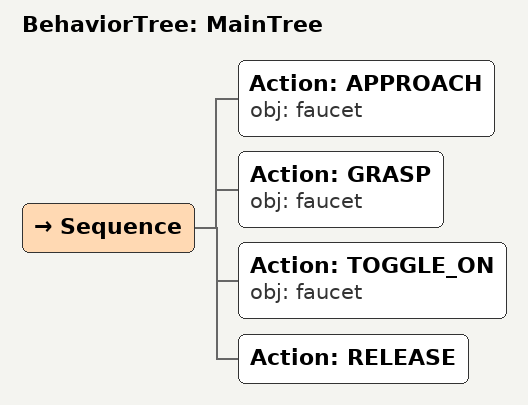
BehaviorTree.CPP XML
<root main_tree_to_execute="MainTree">
  <BehaviorTree ID="MainTree">
    <Sequence>
      <!-- Approach faucet -->
      <Action ID="APPROACH" obj="faucet" />
      <!-- Grasp faucet -->
      <Action ID="GRASP" obj="faucet" />
      <!-- Turn on faucet -->
      <Action ID="TOGGLE_ON" obj="faucet" />
      <!-- Release -->
      <Action ID="RELEASE" />
    </Sequence>
  </BehaviorTree>
</root>
